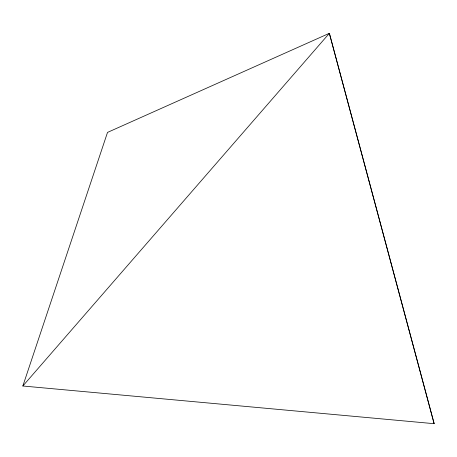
<?xml version="1.0" encoding="UTF-8"?>
<svg xmlns="http://www.w3.org/2000/svg" width="457" height="457" viewBox="0 0 457 457"><rect width="100%" height="100%" fill="white"/><g stroke="black" fill="none" stroke-linecap="round" stroke-linejoin="round"><path stroke-width="0.69" d="M22.85 385.999L107.515 132.41L329.36 33.31L434.15 423.69L22.85 385.999L329.36 33.321L434.15 423.69"/></g></svg>
